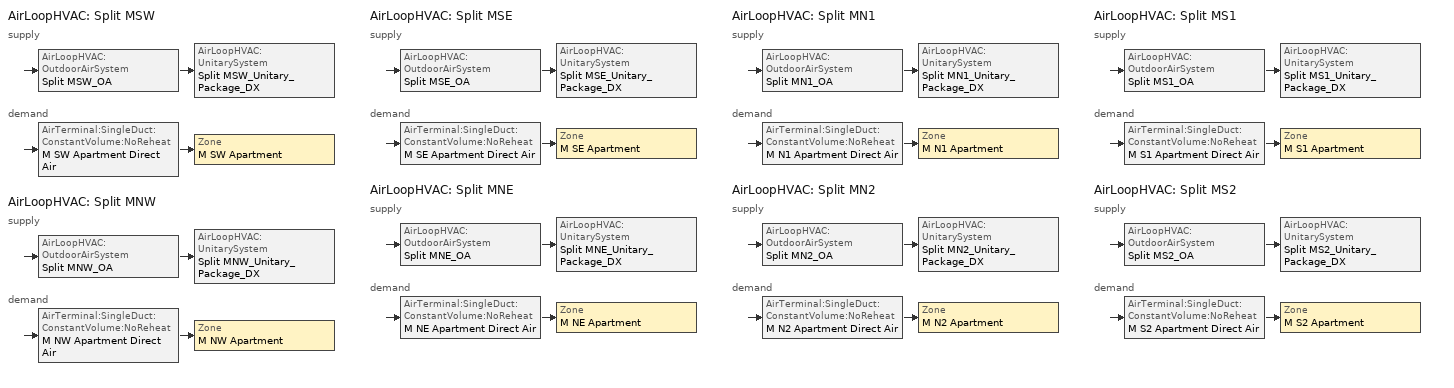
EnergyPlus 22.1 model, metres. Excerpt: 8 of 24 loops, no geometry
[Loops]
AirLoopHVAC 'Split MSW'
 supply: AirLoopHVAC:OutdoorAirSystem 'Split MSW_OA' > AirLoopHVAC:UnitarySystem 'Split MSW_Unitary_Package_DX'
 demand: AirTerminal:SingleDuct:ConstantVolume:NoReheat 'M SW Apartment Direct Air' > Zone 'M SW Apartment'
AirLoopHVAC 'Split MNW'
 supply: AirLoopHVAC:OutdoorAirSystem 'Split MNW_OA' > AirLoopHVAC:UnitarySystem 'Split MNW_Unitary_Package_DX'
 demand: AirTerminal:SingleDuct:ConstantVolume:NoReheat 'M NW Apartment Direct Air' > Zone 'M NW Apartment'
AirLoopHVAC 'Split MSE'
 supply: AirLoopHVAC:OutdoorAirSystem 'Split MSE_OA' > AirLoopHVAC:UnitarySystem 'Split MSE_Unitary_Package_DX'
 demand: AirTerminal:SingleDuct:ConstantVolume:NoReheat 'M SE Apartment Direct Air' > Zone 'M SE Apartment'
AirLoopHVAC 'Split MNE'
 supply: AirLoopHVAC:OutdoorAirSystem 'Split MNE_OA' > AirLoopHVAC:UnitarySystem 'Split MNE_Unitary_Package_DX'
 demand: AirTerminal:SingleDuct:ConstantVolume:NoReheat 'M NE Apartment Direct Air' > Zone 'M NE Apartment'
AirLoopHVAC 'Split MN1'
 supply: AirLoopHVAC:OutdoorAirSystem 'Split MN1_OA' > AirLoopHVAC:UnitarySystem 'Split MN1_Unitary_Package_DX'
 demand: AirTerminal:SingleDuct:ConstantVolume:NoReheat 'M N1 Apartment Direct Air' > Zone 'M N1 Apartment'
AirLoopHVAC 'Split MN2'
 supply: AirLoopHVAC:OutdoorAirSystem 'Split MN2_OA' > AirLoopHVAC:UnitarySystem 'Split MN2_Unitary_Package_DX'
 demand: AirTerminal:SingleDuct:ConstantVolume:NoReheat 'M N2 Apartment Direct Air' > Zone 'M N2 Apartment'
AirLoopHVAC 'Split MS1'
 supply: AirLoopHVAC:OutdoorAirSystem 'Split MS1_OA' > AirLoopHVAC:UnitarySystem 'Split MS1_Unitary_Package_DX'
 demand: AirTerminal:SingleDuct:ConstantVolume:NoReheat 'M S1 Apartment Direct Air' > Zone 'M S1 Apartment'
AirLoopHVAC 'Split MS2'
 supply: AirLoopHVAC:OutdoorAirSystem 'Split MS2_OA' > AirLoopHVAC:UnitarySystem 'Split MS2_Unitary_Package_DX'
 demand: AirTerminal:SingleDuct:ConstantVolume:NoReheat 'M S2 Apartment Direct Air' > Zone 'M S2 Apartment'
[ThermostatSetpoint:SingleHeating]
AptHeatingSetPoint: Setpoint Temperature Schedule=HTGSETP_APT_SCH
[ThermostatSetpoint:SingleCooling]
AptCoolingSetPoint: Setpoint Temperature Schedule=CLGSETP_APT_SCH
[ThermostatSetpoint:DualSetpoint]
Name | Heating Setpoint Temperature Schedule | Cooling Setpoint Temperature Schedule
S Apartment Dual SP Control | S HTGSETP_APT_SCH | S CLGSETP_APT_SCH
N Apartment Dual SP Control | N HTGSETP_APT_SCH | N CLGSETP_APT_SCH
[Sizing:Zone] Zone Cooling Design Supply Air Temperature Input Method=SupplyAirTemperature; Zone Cooling Design Supply Air Temperature {C}=12.8; Zone Heating Design Supply Air Temperature Input Method=SupplyAirTemperature; Zone Heating Design Supply Air Temperature {C}=40; Zone Cooling Design Supply Air Humidity Ratio {kg-H2O/kg-air}=0.008; Zone Heating Design Supply Air Humidity Ratio {kgWater/kgDryAir}=0.008; Cooling Design Air Flow Method=DesignDay; Cooling Design Air Flow Rate {m3/s}=0; Cooling Minimum Air Flow Fraction=0; Heating Design Air Flow Method=DesignDay; Heating Design Air Flow Rate {m3/s}=0
Name | Design Specification Outdoor Air Object
M SW Apartment | SZ DSOA M SW Apartment
M NW Apartment | SZ DSOA M NW Apartment
M SE Apartment | SZ DSOA M SE Apartment
M NE Apartment | SZ DSOA M NE Apartment
M N1 Apartment | SZ DSOA M N1 Apartment
M N2 Apartment | SZ DSOA M N2 Apartment
M S1 Apartment | SZ DSOA M S1 Apartment
M S2 Apartment | SZ DSOA M S2 Apartment
[DesignSpecification:OutdoorAir] Outdoor Air Method=Flow/Area; Outdoor Air Flow per Zone Floor Area {m3/s-m2}=0.000294105
SZ DSOA M SW Apartment; SZ DSOA M NW Apartment; SZ DSOA M SE Apartment; SZ DSOA M NE Apartment; SZ DSOA M N1 Apartment; SZ DSOA M N2 Apartment; SZ DSOA M S1 Apartment; SZ DSOA M S2 Apartment
[ZoneControl:Thermostat]
M SW Apartment Thermostat: M SW Apartment, ZONE CONTROL TYPE SCHED, AptCoolingSetPoint, AptHeatingSetPoint, S Apartment Dual SP Control
M NW Apartment Thermostat: M NW Apartment, ZONE CONTROL TYPE SCHED, AptCoolingSetPoint, AptHeatingSetPoint, N Apartment Dual SP Control
M SE Apartment Thermostat: M SE Apartment, ZONE CONTROL TYPE SCHED, AptCoolingSetPoint, AptHeatingSetPoint, S Apartment Dual SP Control
M NE Apartment Thermostat: M NE Apartment, ZONE CONTROL TYPE SCHED, AptCoolingSetPoint, AptHeatingSetPoint, N Apartment Dual SP Control
M N1 Apartment Thermostat: M N1 Apartment, ZONE CONTROL TYPE SCHED, AptCoolingSetPoint, AptHeatingSetPoint, N Apartment Dual SP Control
M N2 Apartment Thermostat: M N2 Apartment, ZONE CONTROL TYPE SCHED, AptCoolingSetPoint, AptHeatingSetPoint, N Apartment Dual SP Control
M S1 Apartment Thermostat: M S1 Apartment, ZONE CONTROL TYPE SCHED, AptCoolingSetPoint, AptHeatingSetPoint, S Apartment Dual SP Control
M S2 Apartment Thermostat: M S2 Apartment, ZONE CONTROL TYPE SCHED, AptCoolingSetPoint, AptHeatingSetPoint, S Apartment Dual SP Control
[Coil:Cooling:DX:SingleSpeed] Availability Schedule=COMPACT HVAC-ALWAYS 1; Gross Rated Total Cooling Capacity {W}=AUTOSIZE; Gross Rated Sensible Heat Ratio=AUTOSIZE; Gross Rated Cooling COP {W/W}=4.11713; Rated Air Flow Rate {m3/s}=AUTOSIZE; Total Cooling Capacity Function of Temperature Curve=Split_CapFT; Total Cooling Capacity Function of Flow Fraction Curve=Split_CapFF; Energy Input Ratio Function of Temperature Curve=Split_EIRFT; Energy Input Ratio Function of Flow Fraction Curve=Split_EIRFF; Part Load Fraction Correlation Curve=Split_PLR
Split MSW Cooling Coil; Split MNW Cooling Coil; Split MSE Cooling Coil; Split MNE Cooling Coil; Split MN1 Cooling Coil; Split MN2 Cooling Coil; Split MS1 Cooling Coil; Split MS2 Cooling Coil
[Coil:Heating:Fuel] Availability Schedule=COMPACT HVAC-ALWAYS 1; Fuel Type=NaturalGas; Burner Efficiency=0.84; Nominal Capacity {W}=AUTOSIZE; Parasitic Electric Load {W}=0; Parasitic Fuel Load {W}=0
Split MSW Heating Coil; Split MNW Heating Coil; Split MSE Heating Coil; Split MNE Heating Coil; Split MN1 Heating Coil; Split MN2 Heating Coil; Split MS1 Heating Coil; Split MS2 Heating Coil
[Sizing:System] Type of Load to Size On=Sensible; Design Outdoor Air Flow Rate {m3/s}=AUTOSIZE; Central Heating Maximum System Air Flow Ratio=1; Preheat Design Temperature {C}=7; Preheat Design Humidity Ratio {kgWater/kgDryAir}=0.008; Precool Design Temperature {C}=12.8; Precool Design Humidity Ratio {kgWater/kgDryAir}=0.008; Central Cooling Design Supply Air Temperature {C}=12.8; Central Heating Design Supply Air Temperature {C}=40; Type of Zone Sum to Use=NonCoincident; 100% Outdoor Air in Cooling=No; 100% Outdoor Air in Heating=No; Central Cooling Design Supply Air Humidity Ratio {kgWater/kgDryAir}=0.008; Central Heating Design Supply Air Humidity Ratio {kgWater/kgDryAir}=0.008; Cooling Supply Air Flow Rate Method=DesignDay; Cooling Supply Air Flow Rate {m3/s}=0; Heating Supply Air Flow Rate Method=DesignDay; Heating Supply Air Flow Rate {m3/s}=0; System Outdoor Air Method=ZoneSum; Zone Maximum Outdoor Air Fraction=1; Cooling Design Capacity Method=CoolingDesignCapacity; Cooling Design Capacity {W}=autosize; Heating Design Capacity Method=HeatingDesignCapacity; Heating Design Capacity {W}=autosize; Central Cooling Capacity Control Method=OnOff
Split MSW; Split MNW; Split MSE; Split MNE; Split MN1; Split MN2; Split MS1; Split MS2
[AirTerminal:SingleDuct:ConstantVolume:NoReheat] Availability Schedule=COMPACT HVAC-ALWAYS 1; Maximum Air Flow Rate {m3/s}=AUTOSIZE
M SW Apartment Direct Air; M NW Apartment Direct Air; M SE Apartment Direct Air; M NE Apartment Direct Air; M N1 Apartment Direct Air; M N2 Apartment Direct Air; M S1 Apartment Direct Air; M S2 Apartment Direct Air
[Zone equipment]
M SW Apartment: M SW Apartment ERV, M SW Apartment Direct Air
M NW Apartment: M NW Apartment ERV, M NW Apartment Direct Air
M SE Apartment: M SE Apartment ERV, M SE Apartment Direct Air
M NE Apartment: M NE Apartment ERV, M NE Apartment Direct Air
M N1 Apartment: M N1 Apartment ERV, M N1 Apartment Direct Air
M N2 Apartment: M N2 Apartment ERV, M N2 Apartment Direct Air
M S1 Apartment: M S1 Apartment ERV, M S1 Apartment Direct Air
M S2 Apartment: M S2 Apartment ERV, M S2 Apartment Direct Air
[Fan:OnOff] Maximum Flow Rate {m3/s}=autosize; Motor In Airstream Fraction=1
Name | Availability Schedule | Fan Total Efficiency | Pressure Rise {Pa} | Motor Efficiency
Split MSW Supply Fan; Split MNW Supply Fan; Split MSE Supply Fan; Split MNE Supply Fan; Split MN1 Supply Fan; Split MN2 Supply Fan; Split MS1 Supply Fan; Split MS2 Supply Fan | COMPACT HVAC-ALWAYS 1 | 0.55575 | 622.5 | 0.855
M SW Apartment ERV Sup Fan; M SW Apartment ERV Exh Fan; M NW Apartment ERV Sup Fan; M NW Apartment ERV Exh Fan; M SE Apartment ERV Sup Fan; M SE Apartment ERV Exh Fan; M NE Apartment ERV Sup Fan; M NE Apartment ERV Exh Fan; M N1 Apartment ERV Sup Fan; M N1 Apartment ERV Exh Fan; M N2 Apartment ERV Sup Fan; M N2 Apartment ERV Exh Fan; M S1 Apartment ERV Sup Fan; M S1 Apartment ERV Exh Fan; M S2 Apartment ERV Sup Fan; M S2 Apartment ERV Exh Fan | All On | 0.303158 | 257.2747 | 0.48
[AirLoopHVAC:UnitarySystem] Control Type=Load; Dehumidification Control Type=None; Availability Schedule=COMPACT HVAC-ALWAYS 1; Fan Placement=BlowThrough; Supply Air Fan Operating Mode Schedule=All Off; DX Heating Coil Sizing Ratio=1; Use DOAS DX Cooling Coil=No; Minimum Supply Air Temperature {C}=2; Latent Load Control=SensibleOnlyLoadControl; Cooling Supply Air Flow Rate Method=SupplyAirFlowRate; Cooling Supply Air Flow Rate {m3/s}=AUTOSIZE; Heating Supply Air Flow Rate Method=SupplyAirFlowRate; Heating Supply Air Flow Rate {m3/s}=AUTOSIZE; No Load Supply Air Flow Rate Method=SupplyAirFlowRate; No Load Supply Air Flow Rate {m3/s}=AUTOSIZE; Maximum Supply Air Temperature {C}=AUTOSIZE
Name | Controlling Zone or Thermostat Location | Supply Fan | Heating Coil | Cooling Coil
Split MSW_Unitary_Package_DX | M SW Apartment | Split MSW Supply Fan | Split MSW Heating Coil | Split MSW Cooling Coil
Split MNW_Unitary_Package_DX | M NW Apartment | Split MNW Supply Fan | Split MNW Heating Coil | Split MNW Cooling Coil
Split MSE_Unitary_Package_DX | M SE Apartment | Split MSE Supply Fan | Split MSE Heating Coil | Split MSE Cooling Coil
Split MNE_Unitary_Package_DX | M NE Apartment | Split MNE Supply Fan | Split MNE Heating Coil | Split MNE Cooling Coil
Split MN1_Unitary_Package_DX | M N1 Apartment | Split MN1 Supply Fan | Split MN1 Heating Coil | Split MN1 Cooling Coil
Split MN2_Unitary_Package_DX | M N2 Apartment | Split MN2 Supply Fan | Split MN2 Heating Coil | Split MN2 Cooling Coil
Split MS1_Unitary_Package_DX | M S1 Apartment | Split MS1 Supply Fan | Split MS1 Heating Coil | Split MS1 Cooling Coil
Split MS2_Unitary_Package_DX | M S2 Apartment | Split MS2 Supply Fan | Split MS2 Heating Coil | Split MS2 Cooling Coil
[Controller:OutdoorAir] Minimum Outdoor Air Flow Rate {m3/s}=AUTOSIZE; Maximum Outdoor Air Flow Rate {m3/s}=AUTOSIZE; Economizer Control Type=NoEconomizer; Economizer Control Action Type=ModulateFlow; Lockout Type=LockoutWithHeating; Minimum Limit Type=FixedMinimum; Minimum Outdoor Air Schedule=All Off; Heat Recovery Bypass Control Type=BypassWhenWithinEconomizerLimits
Split MSW_OA_Controller; Split MNW_OA_Controller; Split MSE_OA_Controller; Split MNE_OA_Controller; Split MN1_OA_Controller; Split MN2_OA_Controller; Split MS1_OA_Controller; Split MS2_OA_Controller
[AirLoopHVAC] Design Supply Air Flow Rate {m3/s}=AUTOSIZE
Split MSW; Split MNW; Split MSE; Split MNE; Split MN1; Split MN2; Split MS1; Split MS2
[SetpointManager:SingleZone:Heating] Control Variable=Temperature; Minimum Supply Air Temperature {C}=12.8; Maximum Supply Air Temperature {C}=40
Name | Control Zone | Setpoint Node or NodeList
SupAirTemp MngrM SW Apartment - Htg | M SW Apartment | Split MSW Supply Equipment Outlet Node
SupAirTemp MngrM NW Apartment - Htg | M NW Apartment | Split MNW Supply Equipment Outlet Node
SupAirTemp MngrM SE Apartment - Htg | M SE Apartment | Split MSE Supply Equipment Outlet Node
SupAirTemp MngrM NE Apartment - Htg | M NE Apartment | Split MNE Supply Equipment Outlet Node
SupAirTemp MngrM N1 Apartment - Htg | M N1 Apartment | Split MN1 Supply Equipment Outlet Node
SupAirTemp MngrM N2 Apartment - Htg | M N2 Apartment | Split MN2 Supply Equipment Outlet Node
SupAirTemp MngrM S1 Apartment - Htg | M S1 Apartment | Split MS1 Supply Equipment Outlet Node
SupAirTemp MngrM S2 Apartment - Htg | M S2 Apartment | Split MS2 Supply Equipment Outlet Node
[SetpointManager:SingleZone:Cooling] Control Variable=Temperature; Minimum Supply Air Temperature {C}=12.8; Maximum Supply Air Temperature {C}=40
Name | Control Zone | Setpoint Node or NodeList
SupAirTemp MngrM SW Apartment - Clg | M SW Apartment | Split MSW Zone Equipment Inlet Node
SupAirTemp MngrM NW Apartment - Clg | M NW Apartment | Split MNW Zone Equipment Inlet Node
SupAirTemp MngrM SE Apartment - Clg | M SE Apartment | Split MSE Zone Equipment Inlet Node
SupAirTemp MngrM NE Apartment - Clg | M NE Apartment | Split MNE Zone Equipment Inlet Node
SupAirTemp MngrM N1 Apartment - Clg | M N1 Apartment | Split MN1 Zone Equipment Inlet Node
SupAirTemp MngrM N2 Apartment - Clg | M N2 Apartment | Split MN2 Zone Equipment Inlet Node
SupAirTemp MngrM S1 Apartment - Clg | M S1 Apartment | Split MS1 Zone Equipment Inlet Node
SupAirTemp MngrM S2 Apartment - Clg | M S2 Apartment | Split MS2 Zone Equipment Inlet Node
[SetpointManager:MixedAir] Control Variable=Temperature
Name | Setpoint Node or NodeList
Split MSW_OAMixed Air Temp Manager | Split MSW Mixed Air Outlet
Split MNW_OAMixed Air Temp Manager | Split MNW Mixed Air Outlet
Split MSE_OAMixed Air Temp Manager | Split MSE Mixed Air Outlet
Split MNE_OAMixed Air Temp Manager | Split MNE Mixed Air Outlet
Split MN1_OAMixed Air Temp Manager | Split MN1 Mixed Air Outlet
Split MN2_OAMixed Air Temp Manager | Split MN2 Mixed Air Outlet
Split MS1_OAMixed Air Temp Manager | Split MS1 Mixed Air Outlet
Split MS2_OAMixed Air Temp Manager | Split MS2 Mixed Air Outlet
[ZoneHVAC:EnergyRecoveryVentilator] Availability Schedule=All On; Supply Air Flow Rate {m3/s}=autosize; Exhaust Air Flow Rate {m3/s}=autosize; Ventilation Rate per Unit Floor Area=0.000294105
Name | Heat Exchanger | Supply Air Fan | Exhaust Air Fan | ERV controller
M SW Apartment ERV | M SW Apartment OA Heat Exchanger | M SW Apartment ERV Sup Fan | M SW Apartment ERV Exh Fan | M SW Apartment ERV Ctrl
M NW Apartment ERV | M NW Apartment OA Heat Exchanger | M NW Apartment ERV Sup Fan | M NW Apartment ERV Exh Fan | M NW Apartment ERV Ctrl
M SE Apartment ERV | M SE Apartment OA Heat Exchanger | M SE Apartment ERV Sup Fan | M SE Apartment ERV Exh Fan | M SE Apartment ERV Ctrl
M NE Apartment ERV | M NE Apartment OA Heat Exchanger | M NE Apartment ERV Sup Fan | M NE Apartment ERV Exh Fan | M NE Apartment ERV Ctrl
M N1 Apartment ERV | M N1 Apartment OA Heat Exchanger | M N1 Apartment ERV Sup Fan | M N1 Apartment ERV Exh Fan | M N1 Apartment ERV Ctrl
M N2 Apartment ERV | M N2 Apartment OA Heat Exchanger | M N2 Apartment ERV Sup Fan | M N2 Apartment ERV Exh Fan | M N2 Apartment ERV Ctrl
M S1 Apartment ERV | M S1 Apartment OA Heat Exchanger | M S1 Apartment ERV Sup Fan | M S1 Apartment ERV Exh Fan | M S1 Apartment ERV Ctrl
M S2 Apartment ERV | M S2 Apartment OA Heat Exchanger | M S2 Apartment ERV Sup Fan | M S2 Apartment ERV Exh Fan | M S2 Apartment ERV Ctrl
[ZoneHVAC:EnergyRecoveryVentilator:Controller] Exhaust Air Temperature Limit=NoExhaustAirTemperatureLimit; Exhaust Air Enthalpy Limit=NoExhaustAirEnthalpyLimit; High Humidity Control Flag=No; High Humidity Outdoor Air Flow Ratio=1; Control High Indoor Humidity Based on Outdoor Humidity ratio=No
M SW Apartment ERV Ctrl; M NW Apartment ERV Ctrl; M SE Apartment ERV Ctrl; M NE Apartment ERV Ctrl; M N1 Apartment ERV Ctrl; M N2 Apartment ERV Ctrl; M S1 Apartment ERV Ctrl; M S2 Apartment ERV Ctrl
[HeatExchanger:AirToAir:SensibleAndLatent] Availability Schedule=AllOn_Except_DD; Nominal Supply Air Flow Rate {m3/s}=AUTOSIZE; Sensible Effectiveness at 100% Heating Air Flow=0.6; Latent Effectiveness at 100% Heating Air Flow=0; Sensible Effectiveness at 75% Heating Air Flow=0.623; Latent Effectiveness at 75% Heating Air Flow=0; Sensible Effectiveness at 100% Cooling Air Flow=0.596; Latent Effectiveness at 100% Cooling Air Flow=0; Sensible Effectiveness at 75% Cooling Air Flow=0.618; Latent Effectiveness at 75% Cooling Air Flow=0; Nominal Electric Power {W}=0; Supply Air Outlet Temperature Control=No; Heat Exchanger Type=Rotary; Frost Control Type=ExhaustOnly; Threshold Temperature {C}=-23.3; Initial Defrost Time Fraction=0.167; Rate of Defrost Time Fraction Increase {1/K}=1.44
M SW Apartment OA Heat Exchanger; M NW Apartment OA Heat Exchanger; M SE Apartment OA Heat Exchanger; M NE Apartment OA Heat Exchanger; M N1 Apartment OA Heat Exchanger; M N2 Apartment OA Heat Exchanger; M S1 Apartment OA Heat Exchanger; M S2 Apartment OA Heat Exchanger
[WaterHeater:Mixed] Tank Volume {m3}=0.189271; Setpoint Temperature Schedule=Hot Water Setpoint Temp Schedule; Deadband Temperature Difference {deltaC}=1.11111; Maximum Temperature Limit {C}=82.2222; Heater Control Type=Cycle; Heater Maximum Capacity {W}=14653.55; Heater Minimum Capacity {W}=0; Heater Fuel Type=ELECTRICITY; Heater Thermal Efficiency=1; Off Cycle Parasitic Fuel Consumption Rate {W}=73; Off Cycle Parasitic Fuel Type=ELECTRICITY; Off Cycle Parasitic Heat Fraction to Tank=0; On Cycle Parasitic Fuel Consumption Rate {W}=73; On Cycle Parasitic Fuel Type=ELECTRICITY; On Cycle Parasitic Heat Fraction to Tank=0; Ambient Temperature Indicator=Zone; Off Cycle Loss Coefficient to Ambient Temperature {W/K}=2.01256; On Cycle Loss Coefficient to Ambient Temperature {W/K}=2.01256; Peak Use Flow Rate {m3/s}=6.52944e-06; Use Flow Rate Fraction Schedule=APT_DHW_SCH
Name | Ambient Temperature Zone
M SW Apartment Water Heater | M SW Apartment
M NW Apartment Water Heater | M NW Apartment
M SE Apartment Water Heater | M SE Apartment
M NE Apartment Water Heater | M NE Apartment
M N1 Apartment Water Heater | M N1 Apartment
M N2 Apartment Water Heater | M N2 Apartment
M S1 Apartment Water Heater | M S1 Apartment
M S2 Apartment Water Heater | M S2 Apartment
[EnergyManagementSystem:Sensor] Output:Variable or Output:Meter=Zone Ventilation Standard Density Volume Flow Rate
Name | Output:Variable or Output:Meter Index Key
S_Sliding_Door_Ventilation_Sensor | M S1 APARTMENT
N_Sliding_Door_Ventilation_Sensor | M N1 APARTMENT
[Schedule:Compact]
HTGSETP_APT_SCH; N HTGSETP_APT_SCH: THROUGH: 12/31, FOR:AllDays, UNTIL: 24:00, 21.1
CLGSETP_APT_SCH; N CLGSETP_APT_SCH: THROUGH: 12/31, For: SummerDesignDay, Until: 9:00, 24, Until: 18:00, 27.1, Until: 24:00, 24, FOR:AllOtherDays, UNTIL: 24:00, 24
S HTGSETP_APT_SCH: THROUGH: 12/31, For: Weekdays, Until: 9:00, 21.1, Until: 17:00, 15.5444, Until: 24:00, 21.1, For: Weekends AllOtherDays, UNTIL: 24:00, 21.1
S CLGSETP_APT_SCH: THROUGH: 12/31, For: Weekday SummerDesignDay, Until: 9:00, 24, Until: 17:00, 26.7778, Until: 24:00, 24, For: Weekends AllOtherDays, UNTIL: 24:00, 24
All Off: Through: 12/31, For: AllDays, Until: 24:00, 0
All On; COMPACT HVAC-ALWAYS 1: Through: 12/31, For: AllDays, Until: 24:00, 1
AllOn_Except_DD: Through: 12/31, For: SummerDesignDay, Until: 24:00, 0, For: WinterDesignDay, Until: 24:00, 0, For: AllOtherDays, Until: 24:00, 1
ZONE CONTROL TYPE SCHED: Through: 12/31, For: SummerDesignDay, Until: 24:00, 2, For: WinterDesignDay, Until: 24:00, 1, For: Weekdays Weekends Holidays Customday1 Customday2 AllOtherDays, Until: 24:00, 4
APT_DHW_SCH: THROUGH: 12/31, FOR: AllDays, UNTIL: 1:00, 0.08, UNTIL: 2:00, 0.04, UNTIL: 3:00, 0.01, UNTIL: 4:00, 0.01, UNTIL: 5:00, 0.04, UNTIL: 6:00, 0.27, UNTIL: 7:00, 0.94, UNTIL: 8:00, 1, UNTIL: 9:00, 0.96, UNTIL: 10:00, 0.84, UNTIL: 11:00, 0.76, UNTIL: 12:00, 0.61, UNTIL: 13:00, 0.53, UNTIL: 14:00, 0.47, UNTIL: 15:00, 0.41, UNTIL: 16:00, 0.47, UNTIL: 17:00, 0.55, UNTIL: 18:00, 0.73, UNTIL: 19:00, 0.86, UNTIL: 20:00, 0.82, UNTIL: 21:00, 0.75, UNTIL: 22:00, 0.61, UNTIL: 23:00, 0.53, UNTIL: 24:00, 0.29
Hot Water Setpoint Temp Schedule: THROUGH: 12/31, FOR: AllDays, UNTIL: 24:00, 60
[Curve:Quadratic]
Name | Coefficient1 Constant | Coefficient2 x | Coefficient3 x**2 | Minimum Value of x | Maximum Value of x
Split_CapFF | 0.8 | 0.2 | 0 | 0.5 | 1.5
Split_EIRFF | 1.1552 | -0.1808 | 0.0256 | 0.5 | 1.5
Split_PLR | 0.85 | 0.15 | 0 | 0 | 1
[Curve:Biquadratic] Minimum Value of x=12.77778; Maximum Value of x=23.88889; Minimum Value of y=23.88889; Maximum Value of y=46.11111
Name | Coefficient1 Constant | Coefficient2 x | Coefficient3 x**2 | Coefficient4 y | Coefficient5 y**2 | Coefficient6 x*y
Split_CapFT | 0.766955 | 0.0107757 | -4.1472e-05 | 0.00134964 | -0.000261144 | 0.000457488
Split_EIRFT | 0.791531 | 0 | -0.00054871 | 0.000949448 | 0.000165482 | 0.000278268
